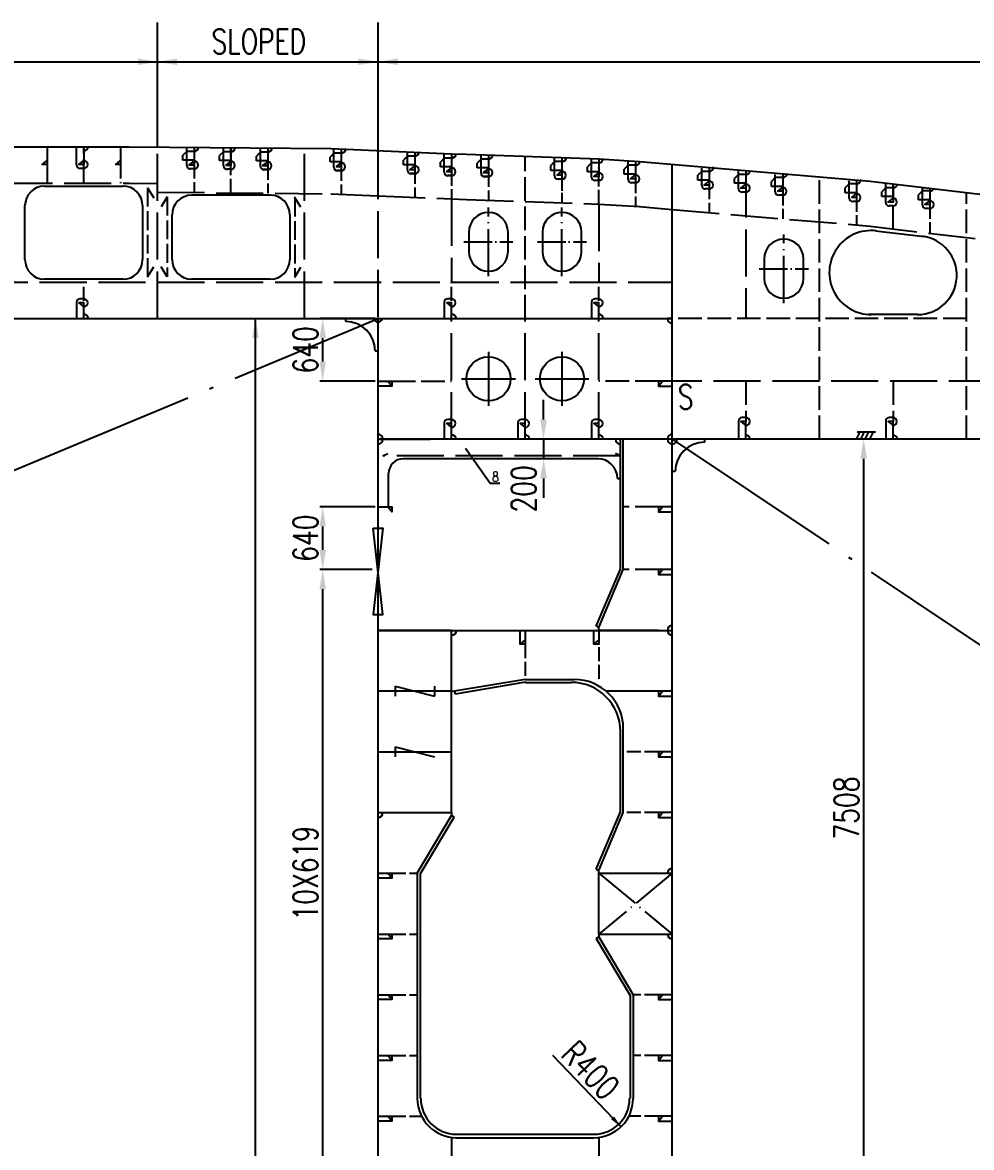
# Model space of a CAD drawing. Extents: x 444792 to 563892, y 548457 to 594763.
# Drawn here: x 519825 to 529500, y 573331 to 584798 of the extents above; entities that cross this region are included whole.
import ezdxf

# ---------------------------------------------------------------- set-up
doc = ezdxf.new("R2010")
doc.units = 0
doc.header["$LTSCALE"] = 40
doc.header["$MEASUREMENT"] = 0
doc.linetypes.add('ACAD_ISO02W100', pattern=[15, 12, -3])
doc.linetypes.add('ACAD_ISO04W100', pattern=[30.5, 24, -3, 0.5, -3])
doc.layers.get('0').update_dxf_attribs({"linetype": 'CONTINUOUS'})
doc.layers.get('DEFPOINTS').update_dxf_attribs({"linetype": 'CONTINUOUS'})
for name, color, linetype in [('01CONTINUOUS', 2, 'CONTINUOUS'), ('11', 7, 'CONTINUOUS'), ('C-CEN', 4, 'ACAD_ISO04W100'), ('C-CON', 4, 'CONTINUOUS'), ('C-DAS', 4, 'ACAD_ISO02W100'), ('Y-CON', 2, 'CONTINUOUS'), ('Y-DAS', 2, 'ACAD_ISO02W100')]:
    doc.layers.add(name, color=color, linetype=linetype)
doc.styles.add('ROMANS', font='romans.shx', dxfattribs={"width": 0.75, "height": 250, "bigfont": 'hzdx.shx'})
doc.dimstyles.new('DM-100', dxfattribs={"dimscale": 0, "dimtxt": 250, "dimasz": 200, "dimexe": 30, "dimexo": 30, "dimgap": 50, "dimtad": 1, "dimdec": 0, "dimzin": 0, "dimdsep": 46, "dimtxsty": 'ROMANS', "dimcen": 0, "dimclrd": 1, "dimclre": 1, "dimclrt": 1, "dimadec": 0, "dimazin": 0, "dimtfac": 1, "dimtdec": 0, "dimtmove": 0, "dimatfit": 3, "dimfxl": 1, "dimtolj": 1, "dimtzin": 0, "dimarcsym": 0})
doc.dimstyles.new('DM-50', dxfattribs={"dimscale": 50, "dimtxt": 1, "dimasz": 2.5, "dimexe": 1, "dimexo": 1, "dimgap": 1, "dimtad": 1, "dimdec": 0, "dimdsep": 46, "dimtxsty": 'ROMANS', "dimblk1": 'CLOSEDBLANK', "dimblk2": 'CLOSEDBLANK', "dimcen": 0, "dimclrd": 1, "dimclre": 1, "dimclrt": 1, "dimadec": 0, "dimazin": 0, "dimtfac": 1, "dimtdec": 0, "dimtmove": 0, "dimatfit": 3, "dimldrblk": 'CLOSEDBLANK', "dimfxl": 1, "dimtolj": 1, "dimarcsym": 0})

# ---------------------------------------------------------------- blocks, each defined once
blk = doc.blocks.new('*D71')
at = {"color": 1, "linetype": 'ByBlock', "transparency": 16777216}
for p, q in [((523390, 579221), (522856, 579221)), ((522886, 573231), (522886, 579021)), ((523420, 573031), (522856, 573031))]:
    blk.add_line(p, q, dxfattribs=at)
for points in [[(522853, 579021), (522919, 579021), (522886, 579221)], [(522853, 573231), (522919, 573231), (522886, 573031)]]:
    blk.add_solid(points, dxfattribs=at)
at = {"layer": 'DEFPOINTS', "color": 0, "linetype": 'ByBlock', "transparency": 16777216}
for p in [(522886, 579221), (523420, 579221), (523450, 573031)]:
    blk.add_point(p, dxfattribs=at)
at = {"color": 1, "linetype": 'ByBlock', "transparency": 16777216, "insert": (522711, 576126), "char_height": 250, "attachment_point": 5, "rotation": 90, "style": 'ROMANS'}
blk.add_mtext('\\A1;10X619', dxfattribs=at)
blk = doc.blocks.new('*D73')
at = {"color": 1, "linetype": 'ByBlock', "transparency": 16777216}
for p, q in [((523420, 581781), (522856, 581781)), ((522886, 581341), (522886, 581581)), ((523420, 581141), (522856, 581141))]:
    blk.add_line(p, q, dxfattribs=at)
for points in [[(522853, 581581), (522919, 581581), (522886, 581781)], [(522853, 581341), (522919, 581341), (522886, 581141)]]:
    blk.add_solid(points, dxfattribs=at)
at = {"layer": 'DEFPOINTS', "color": 0, "linetype": 'ByBlock', "transparency": 16777216}
for p in [(522886, 581781), (523450, 581781), (523450, 581141)]:
    blk.add_point(p, dxfattribs=at)
at = {"color": 1, "linetype": 'ByBlock', "transparency": 16777216, "insert": (522711, 581461), "char_height": 250, "attachment_point": 5, "rotation": 90, "style": 'ROMANS'}
blk.add_mtext('\\A1;640', dxfattribs=at)
blk = doc.blocks.new('*D72')
at = {"color": 1, "linetype": 'ByBlock', "transparency": 16777216}
for p, q in [((523420, 579861), (522856, 579861)), ((522886, 579421), (522886, 579661))]:
    blk.add_line(p, q, dxfattribs=at)
for points in [[(522853, 579661), (522919, 579661), (522886, 579861)], [(522853, 579421), (522919, 579421), (522886, 579221)]]:
    blk.add_solid(points, dxfattribs=at)
at = {"layer": 'DEFPOINTS', "color": 0, "linetype": 'ByBlock', "transparency": 16777216}
for p in [(522886, 579861), (523450, 579861), (523390, 579221)]:
    blk.add_point(p, dxfattribs=at)
at = {"color": 1, "linetype": 'ByBlock', "transparency": 16777216, "insert": (522711, 579541), "char_height": 250, "attachment_point": 5, "rotation": 90, "style": 'ROMANS'}
blk.add_mtext('\\A1;640', dxfattribs=at)
blk = doc.blocks.new('*D122')
at = {"color": 1, "linetype": 'ByBlock', "transparency": 16777216}
for p, q in [((525137, 580751), (525137, 580951)), ((525137, 580551), (525137, 580351)), ((525137, 580551), (525137, 580351)), ((525137, 580151), (525137, 579951))]:
    blk.add_line(p, q, dxfattribs=at)
for points in [[(525104, 580751), (525171, 580751), (525137, 580551)], [(525104, 580151), (525171, 580151), (525137, 580351)]]:
    blk.add_solid(points, dxfattribs=at)
at = {"layer": 'DEFPOINTS', "color": 0, "linetype": 'ByBlock', "transparency": 16777216}
for p in [(525137, 580551), (525137, 580351), (525137, 580351)]:
    blk.add_point(p, dxfattribs=at)
at = {"color": 1, "linetype": 'ByBlock', "transparency": 16777216, "insert": (524934, 580044), "char_height": 250, "attachment_point": 5, "rotation": 90, "style": 'ROMANS'}
blk.add_mtext('\\A1;200', dxfattribs=at)
blk = doc.blocks.new('*D241')
at = {"color": 1, "linetype": 'ByBlock', "transparency": 16777216}
blk.add_line((525228, 574272), (525927, 573542), dxfattribs=at)
blk.add_solid([(525856, 573647), (525826, 573618), (525927, 573542)], dxfattribs=at)
at = {"layer": 'DEFPOINTS', "color": 0, "linetype": 'ByBlock', "transparency": 16777216}
for p in [(525650, 573831), (525927, 573542)]:
    blk.add_point(p, dxfattribs=at)
at = {"color": 1, "linetype": 'ByBlock', "transparency": 16777216, "insert": (525617, 574118), "char_height": 250, "attachment_point": 5, "rotation": 313.7731, "style": 'ROMANS'}
blk.add_mtext('\\A1;R400', dxfattribs=at)
blk = doc.blocks.new('_CLOSEDBLANK')
at = {"color": 0, "linetype": 'ByBlock'}
for p, q in [((-1, 0.167), (0, 0)), ((-1, 0.167), (-1, -0.167)), ((0, 0), (-1, -0.167))]:
    blk.add_line(p, q, dxfattribs=at)

msp = doc.modelspace()

# ---------------------------------------------------------------- linework, layer by layer
for p, q in [((521200.3, 583530.7), (521200.3, 584797.7)), ((523450.3, 583460.6), (523450.3, 584797.7)), ((520450.3, 583310.7), (520410.3, 583310.7)), ((521575.3, 583305.9), (521535.3, 583305.9)), ((521575.3, 583304.6), (521535.3, 583304.6)), ((521950.3, 583302.4), (521910.3, 583302.4)), ((521950.3, 583301.1), (521910.3, 583301.1)), ((522325.3, 583298.9), (522285.3, 583298.9)), ((522325.3, 583297.6), (522285.3, 583297.6)), ((523075.3, 583288.5), (523035.3, 583288.5)), ((523075.3, 583287.2), (523035.3, 583287.2)), ((523825.3, 583257.4), (523785.3, 583257.4)), ((523825.3, 583256.1), (523785.3, 583256.1)), ((524200.3, 583237.7), (524160.3, 583237.7)), ((524200.3, 583236.4), (524160.3, 583236.4)), ((524575.3, 583227.5), (524535.3, 583227.5)), ((524575.3, 583226.2), (524535.3, 583226.2)), ((525325.3, 583201.3), (525285.3, 583201.3)), ((525325.3, 583200), (525285.3, 583200)), ((525700.3, 583186.9), (525660.3, 583186.9)), ((526075.3, 583163.3), (526035.3, 583163.3)), ((526825.3, 583100.7), (526785.3, 583100.7)), ((527200.3, 583068.9), (527160.3, 583068.9)), ((527575.3, 583037.2), (527535.3, 583037.2)), ((528328.8, 582973.2), (528288.8, 582973.2)), ((528700.3, 582927.7), (528660.3, 582927.7)), ((529075.3, 582901), (529035.3, 582901)), ((524375.3, 582661.9), (524375.3, 582461.9)), ((524775.3, 582461.9), (524775.3, 582661.9)), ((525125.3, 582661.8), (525125.3, 582461.8)), ((525525.3, 582461.8), (525525.3, 582661.8)), ((528522.5, 582675), (529017.4, 582616)), ((527387, 582388.4), (527387, 582188.4)), ((527787, 582188.4), (527787, 582388.4)), ((520450.3, 581980.7), (520410.3, 581980.7)), ((524200.3, 581980.7), (524160.3, 581980.7)), ((524200.3, 581980.7), (524160.3, 581980.7)), ((525700.3, 581980.7), (525660.3, 581980.7)), ((522200.3, 564280.7), (522200.3, 581780.7)), ((523120.3, 581750.7), (523120.3, 581780.7)), ((528950.3, 581820.7), (528450.3, 581820.7)), ((523420.3, 581450.7), (523450.3, 581450.7)), ((524575.3, 581440.7), (524575.3, 580890.7)), ((525325.3, 581440.7), (525325.3, 580890.7)), ((524300.3, 581165.7), (524850.3, 581165.7)), ((525050.3, 581165.7), (525600.3, 581165.7)), ((524200.3, 580750.7), (524160.3, 580750.7)), ((524200.3, 580750.7), (524160.3, 580750.7)), ((524950.3, 580750.7), (524910.3, 580750.7)), ((525700.3, 580750.7), (525660.3, 580750.7)), ((527200.3, 580770.7), (527160.3, 580770.7)), ((528700.3, 580770.7), (528660.3, 580770.7)), ((528361.6, 580626.1), (528324.2, 580550.7)), ((528335, 580626.1), (528520.5, 580626.1)), ((528404.9, 580626.1), (528367.5, 580550.7)), ((528451.5, 580626.1), (528414.1, 580550.7)), ((528499.4, 580626.1), (528462, 580550.7)), ((526780.3, 580520.7), (526780.3, 580550.7)), ((525690.3, 580350.7), (523708.2, 580350.7)), ((524592.4, 580100.2), (524340.5, 580457.2)), ((523558.2, 579872.7), (523558.2, 580200.7)), ((525890.3, 580150.7), (525920.3, 580150.7)), ((525920.3, 579885.7), (525920.3, 580120.7)), ((526480.3, 580220.7), (526450.3, 580220.7)), ((524693.4, 580100.2), (524592.4, 580100.2)), ((525700.3, 578631.7), (525672.6, 578643.2)), ((525700.3, 578601.7), (525700.3, 578631.7)), ((524200.3, 577982.7), (524230.3, 577982.7)), ((524235, 577953.1), (524235, 577982.7)), ((523848.1, 576125.7), (524200.3, 576714.7)), ((523878.1, 576117.4), (524226.1, 576699.3)), ((524200.3, 576714.7), (524226.1, 576699.3)), ((525674.5, 575461.4), (525700.3, 575476.7)), ((525674.5, 575461.4), (526020.3, 574879.5)), ((525700.3, 575476.7), (526050.3, 574887.7))]:
    msp.add_line(p, q)
at = {"color": 1, "linetype": 'ByBlock'}
for p, q in [((455200.3, 584397.5), (560839, 584397.5)), ((528400.5, 580350.7), (528400.5, 573230.7))]:
    msp.add_line(p, q, dxfattribs=at)
at = {"color": 7, "ltscale": 0.2}
for p, q in [((520375.3, 583345.7), (520375.3, 583522.6)), ((521500.3, 583483.9), (521460.3, 583443.9)), ((521500.3, 583483.9), (521460.3, 583443.9)), ((521460.3, 583394.3), (521460.3, 583443.9)), ((521460.3, 583394.3), (521460.3, 583443.9)), ((521500.3, 583339.6), (521500.3, 583524.6)), ((521500.3, 583340.9), (521500.3, 583524.6)), ((521575.3, 583483.9), (521500.3, 583483.9)), ((521575.3, 583483.9), (521500.3, 583483.9)), ((521875.3, 583480.4), (521835.3, 583440.4)), ((521875.3, 583480.4), (521835.3, 583440.4)), ((521835.3, 583390.9), (521835.3, 583440.4)), ((521835.3, 583390.9), (521835.3, 583440.4)), ((521875.3, 583336.1), (521875.3, 583521.1)), ((521875.3, 583337.4), (521875.3, 583521.1)), ((521950.3, 583480.4), (521875.3, 583480.4)), ((521950.3, 583480.4), (521875.3, 583480.4)), ((522250.3, 583476.9), (522210.3, 583436.9)), ((522250.3, 583476.9), (522210.3, 583436.9)), ((522250.3, 583332.6), (522250.3, 583517.6)), ((522250.3, 583333.9), (522250.3, 583517.6)), ((522325.3, 583476.9), (522250.3, 583476.9)), ((522325.3, 583476.9), (522250.3, 583476.9)), ((523000.3, 583466.5), (522960.3, 583426.5)), ((523000.3, 583466.5), (522960.3, 583426.5)), ((523000.3, 583322.2), (523000.3, 583507.2)), ((523000.3, 583323.5), (523000.3, 583507.2)), ((523075.3, 583466.5), (523000.3, 583466.5)), ((523075.3, 583466.5), (523000.3, 583466.5)), ((523750.3, 583291.1), (523750.3, 583476.1)), ((523750.3, 583292.4), (523750.3, 583476.1)), ((524125.3, 583272.7), (524125.3, 583456.4)), ((524125.3, 583271.4), (524125.3, 583456.4)), ((524500.3, 583261.2), (524500.3, 583446.2)), ((524500.3, 583262.5), (524500.3, 583446.2)), ((521575.3, 583394.3), (521460.3, 583394.3)), ((521575.3, 583394.3), (521460.3, 583394.3)), ((521950.3, 583390.9), (521835.3, 583390.9)), ((521950.3, 583390.9), (521835.3, 583390.9)), ((522210.3, 583387.4), (522210.3, 583436.9)), ((522210.3, 583387.4), (522210.3, 583436.9)), ((522325.3, 583387.4), (522210.3, 583387.4)), ((522325.3, 583387.4), (522210.3, 583387.4)), ((522960.3, 583377), (522960.3, 583426.5)), ((522960.3, 583377), (522960.3, 583426.5)), ((523075.3, 583377), (522960.3, 583377)), ((523075.3, 583377), (522960.3, 583377)), ((523750.3, 583435.5), (523710.3, 583395.5)), ((523750.3, 583435.5), (523710.3, 583395.5)), ((523710.3, 583345.9), (523710.3, 583395.5)), ((523710.3, 583345.9), (523710.3, 583395.5)), ((523825.3, 583345.9), (523710.3, 583345.9)), ((523825.3, 583345.9), (523710.3, 583345.9)), ((523825.3, 583435.5), (523750.3, 583435.5)), ((523825.3, 583435.5), (523750.3, 583435.5)), ((524125.3, 583415.7), (524085.3, 583375.7)), ((524125.3, 583415.7), (524085.3, 583375.7)), ((524085.3, 583326.2), (524085.3, 583375.7)), ((524085.3, 583326.2), (524085.3, 583375.7)), ((524200.3, 583326.2), (524085.3, 583326.2)), ((524200.3, 583326.2), (524085.3, 583326.2)), ((524200.3, 583415.7), (524125.3, 583415.7)), ((524200.3, 583415.7), (524125.3, 583415.7)), ((524500.3, 583405.5), (524460.3, 583365.5)), ((524500.3, 583405.5), (524460.3, 583365.5)), ((524460.3, 583316), (524460.3, 583365.5)), ((524460.3, 583316), (524460.3, 583365.5)), ((524575.3, 583405.5), (524500.3, 583405.5)), ((524575.3, 583405.5), (524500.3, 583405.5)), ((525250.3, 583379.3), (525210.3, 583339.3)), ((525250.3, 583379.3), (525210.3, 583339.3)), ((525210.3, 583289.8), (525210.3, 583339.3)), ((525210.3, 583289.8), (525210.3, 583339.3)), ((525250.3, 583235), (525250.3, 583420)), ((525250.3, 583236.3), (525250.3, 583420)), ((525325.3, 583379.3), (525250.3, 583379.3)), ((525325.3, 583379.3), (525250.3, 583379.3)), ((525625.3, 583366.2), (525585.3, 583326.2)), ((525585.3, 583276.7), (525585.3, 583326.2)), ((525625.3, 583221.9), (525625.3, 583409.5)), ((525700.3, 583366.2), (525625.3, 583366.2)), ((526000.3, 583342.6), (525960.3, 583302.6)), ((526000.3, 583198.3), (526000.3, 583385.9)), ((526075.3, 583342.6), (526000.3, 583342.6)), ((524575.3, 583316), (524460.3, 583316)), ((524575.3, 583316), (524460.3, 583316)), ((525325.3, 583289.8), (525210.3, 583289.8)), ((525325.3, 583289.8), (525210.3, 583289.8)), ((525700.3, 583276.7), (525585.3, 583276.7)), ((525960.3, 583253.1), (525960.3, 583302.6)), ((526075.3, 583253.1), (525960.3, 583253.1)), ((526750.3, 583280), (526710.3, 583240)), ((526710.3, 583190.5), (526710.3, 583240)), ((526750.3, 583135.7), (526750.3, 583312.6)), ((526825.3, 583280), (526750.3, 583280)), ((527125.3, 583248.2), (527085.3, 583208.2)), ((527125.3, 583103.9), (527125.3, 583280.8)), ((527200.3, 583248.2), (527125.3, 583248.2)), ((527500.3, 583216.5), (527460.3, 583176.5)), ((527500.3, 583072.2), (527500.3, 583249.1)), ((527575.3, 583216.5), (527500.3, 583216.5)), ((526825.3, 583190.5), (526710.3, 583190.5)), ((527085.3, 583158.7), (527085.3, 583208.2)), ((527200.3, 583158.7), (527085.3, 583158.7)), ((527460.3, 583126.9), (527460.3, 583176.5)), ((527575.3, 583126.9), (527460.3, 583126.9)), ((528253.8, 583152.5), (528213.8, 583112.5)), ((528213.8, 583063), (528213.8, 583112.5)), ((528253.8, 583008.2), (528253.8, 583185.1)), ((528328.8, 583152.5), (528253.8, 583152.5)), ((528625.3, 583113.3), (528585.3, 583073.3)), ((528625.3, 582962.7), (528625.3, 583166.2)), ((528700.3, 583113.3), (528625.3, 583113.3)), ((529000.3, 582936), (529000.3, 583112.9)), ((528328.8, 583063), (528213.8, 583063)), ((528585.3, 583023.8), (528585.3, 583073.3)), ((528700.3, 583023.8), (528585.3, 583023.8)), ((529000.3, 583080.3), (528960.3, 583040.3)), ((528960.3, 582990.7), (528960.3, 583040.3)), ((529075.3, 582990.7), (528960.3, 582990.7)), ((529075.3, 583080.3), (529000.3, 583080.3)), ((520375.3, 581945.7), (520375.3, 581780.7)), ((524125.3, 581945.7), (524125.3, 581780.7)), ((524125.3, 581945.7), (524125.3, 581780.7)), ((525625.3, 581945.7), (525625.3, 581780.7)), ((524125.3, 580715.7), (524125.3, 580550.7)), ((524125.3, 580715.7), (524125.3, 580550.7)), ((524875.3, 580715.7), (524875.3, 580550.7)), ((525625.3, 580715.7), (525625.3, 580550.7)), ((527125.3, 580735.7), (527125.3, 580550.7)), ((528625.3, 580735.7), (528625.3, 580550.7))]:
    msp.add_line(p, q, dxfattribs=at)
at = {"color": 0, "linetype": 'ByBlock'}
for p, q in [((521100.3, 583114), (521163, 583011.4)), ((521300.3, 583021), (521237.6, 582918.4)), ((522596, 583020.7), (522658.7, 582918.1)), ((521100.3, 582204), (521163, 582306.6)), ((521300.3, 582203.6), (521237.6, 582306.2)), ((522600.3, 582200.7), (522663, 582303.3))]:
    msp.add_line(p, q, dxfattribs=at)
msp.add_lwpolyline([(523400.3, 579643.7), (523500.3, 579643.7), (523400.3, 578763.7), (523500.3, 578763.7), (523400.3, 579643.7)])
for centre in [(524575.3, 581165.7), (525325.3, 581165.7)]:
    msp.add_circle(centre, 225)
at = {"color": 7, "ltscale": 0.2}
for centre, start, end in [((520450.3, 583535), 270, 0), ((521575.3, 583530.2), 270, 0), ((521575.3, 583528.9), 270, 0), ((521950.3, 583526.7), 270, 0), ((521950.3, 583525.4), 270, 0), ((522325.3, 583523.2), 270, 0), ((522325.3, 583521.9), 270, 0), ((523075.3, 583512.8), 270, 0), ((523075.3, 583511.5), 270, 0), ((523825.3, 583481.7), 270, 0), ((523825.3, 583480.4), 270, 0), ((524200.3, 583462), 270, 0), ((524200.3, 583460.7), 270, 0), ((524575.3, 583451.8), 270, 0), ((524575.3, 583450.5), 270, 0), ((525325.3, 583425.6), 270, 0), ((525325.3, 583424.3), 270, 0), ((525700.3, 583411.2), 270, 352.54971), ((526075.3, 583387.6), 270, 352.54971), ((526825.3, 583325), 270, 0), ((527200.3, 583293.2), 270, 0), ((527575.3, 583261.5), 270, 0), ((528328.8, 583197.5), 270, 0), ((528700.3, 583158.3), 270, 347.79321), ((529075.3, 583125.3), 270, 333.10083), ((520450.1, 581780.7), 360, 90), ((524200.1, 581780.7), 360, 90), ((524200.1, 581780.7), 360, 90), ((525700.1, 581780.7), 360, 90), ((524200.1, 580550.7), 360, 90), ((524200.1, 580550.7), 360, 90), ((524950.1, 580550.7), 360, 90), ((525700.1, 580550.7), 360, 90), ((527200.3, 580546.4), 360, 90), ((528700.3, 580546.4), 360, 90)]:
    msp.add_arc(centre, 45, start, end, dxfattribs=at)
for centre, radius, start, end in [((520410.3, 583345.7), 35, 180, 270), ((520450.3, 583350.7), 40, 270, 90), ((521535.3, 583340.9), 35, 180, 270), ((521535.3, 583339.6), 35, 180, 270), ((521575.3, 583345.9), 40, 270, 90), ((521575.3, 583344.6), 40, 270, 90), ((521910.3, 583337.4), 35, 180, 270), ((521910.3, 583336.1), 35, 180, 270), ((521950.3, 583342.4), 40, 270, 90), ((521950.3, 583341.1), 40, 270, 90), ((522285.3, 583333.9), 35, 180, 270), ((522285.3, 583332.6), 35, 180, 270), ((522325.3, 583338.9), 40, 270, 90), ((522325.3, 583337.6), 40, 270, 90), ((523075.3, 583328.5), 40, 270, 90), ((523075.3, 583327.2), 40, 270, 90), ((523825.3, 583297.4), 40, 270, 90), ((523825.3, 583296.1), 40, 270, 90), ((523035.3, 583323.5), 35, 180, 270), ((523035.3, 583322.2), 35, 180, 270), ((523785.3, 583292.4), 35, 180, 270), ((523785.3, 583291.1), 35, 180, 270), ((524160.3, 583272.7), 35, 180, 270), ((524160.3, 583271.4), 35, 180, 270), ((524200.3, 583277.7), 40, 270, 90), ((524200.3, 583276.4), 40, 270, 90), ((524535.3, 583262.5), 35, 180, 270), ((524535.3, 583261.2), 35, 180, 270), ((524575.3, 583267.5), 40, 270, 90), ((524575.3, 583266.2), 40, 270, 90), ((525285.3, 583236.3), 35, 180, 270), ((525285.3, 583235), 35, 180, 270), ((525325.3, 583241.3), 40, 270, 90), ((525325.3, 583240), 40, 270, 90), ((525660.3, 583221.9), 35, 180, 270), ((525700.3, 583226.9), 40, 270, 90), ((526075.3, 583203.3), 40, 270, 90), ((526035.3, 583198.3), 35, 180, 270), ((526785.3, 583135.7), 35, 180, 270), ((526825.3, 583140.7), 40, 270, 90), ((527160.3, 583103.9), 35, 180, 270), ((527200.3, 583108.9), 40, 270, 90), ((527575.3, 583077.2), 40, 270, 90), ((527535.3, 583072.2), 35, 180, 270), ((528288.8, 583008.2), 35, 180, 270), ((528328.8, 583013.2), 40, 270, 90), ((528700.3, 582967.7), 40, 270, 90), ((528660.3, 582962.7), 35, 180, 270), ((529035.3, 582936), 35, 180, 270), ((529075.3, 582941), 40, 270, 90), ((524575.3, 582661.9), 200, 0, 180), ((525325.3, 582661.8), 200, 0, 180), ((528478.6, 582249), 428.3, 83.1961, 269.99995), ((527587, 582388.4), 200, 0, 180), ((528950.1, 582220.9), 400.3, 270, 83.1961), ((524575.3, 582461.9), 200, 180, 0), ((525325.3, 582461.8), 200, 180, 0), ((527587, 582188.4), 200, 180, 0), ((520410.3, 581945.7), 35, 90, 180), ((520450.3, 581940.7), 40, 270, 90), ((524160.3, 581945.7), 35, 90, 180), ((524160.3, 581945.7), 35, 90, 180), ((524200.3, 581940.7), 40, 270, 90), ((524200.3, 581940.7), 40, 270, 90), ((525660.3, 581945.7), 35, 90, 180), ((525700.3, 581940.7), 40, 270, 90), ((523120.3, 581450.7), 300, 0, 90), ((524160.3, 580715.7), 35, 90, 180), ((524160.3, 580715.7), 35, 90, 180), ((524200.3, 580710.7), 40, 270, 90), ((524200.3, 580710.7), 40, 270, 90), ((524910.3, 580715.7), 35, 90, 180), ((524950.3, 580710.7), 40, 270, 90), ((525660.3, 580715.7), 35, 90, 180), ((525700.3, 580710.7), 40, 270, 90), ((527160.3, 580735.7), 35, 90, 180), ((527200.3, 580730.7), 40, 270, 90), ((528660.3, 580735.7), 35, 90, 180), ((528700.3, 580730.7), 40, 270, 90), ((526780.3, 580220.7), 300, 90, 180), ((523708.2, 580200.7), 150, 90, 180), ((525690.3, 580150.7), 200, 0, 90), ((523450.3, 576744.7), 50, 270, 360), ((526450.3, 576125.7), 50, 90, 180), ((526450.3, 575506.7), 50, 180, 270)]:
    msp.add_arc(centre, radius, start, end)
at = {"color": 1, "linetype": 'ByBlock'}
for points in [[(521000.3, 584430.8), (521000.3, 584364.1), (521200.3, 584397.5)], [(521000.3, 584430.8), (521000.3, 584364.1), (521200.3, 584397.5)], [(521400.3, 584430.8), (521400.3, 584364.1), (521200.3, 584397.5)], [(521400.3, 584430.8), (521400.3, 584364.1), (521200.3, 584397.5)], [(523250.3, 584430.8), (523250.3, 584364.1), (523450.3, 584397.5)], [(523650.3, 584430.8), (523650.3, 584364.1), (523450.3, 584397.5)], [(522167, 581580.7), (522233.7, 581580.7), (522200.3, 581780.7)], [(528367.1, 580350.7), (528433.8, 580350.7), (528400.5, 580550.7)]]:
    msp.add_solid(points, dxfattribs=at)
at = {"layer": '01CONTINUOUS'}
for p, q in [((463108.6, 583530.7), (520911.3, 583530.7)), ((520075.3, 583350.7), (520075.3, 583160.7)), ((526450.3, 571223.7), (526450.3, 583352.4)), ((454103.1, 581780.7), (526450.3, 581780.7)), ((523450.3, 578601.7), (523450.3, 581780.7)), ((523450.3, 580550.7), (523965.3, 580550.7)), ((526450.3, 580550.7), (523450.3, 580550.7)), ((523590.3, 580550.7), (523980.3, 580550.7)), ((539200.3, 580550.7), (526450.3, 580550.7)), ((523450.3, 564280.7), (523450.3, 578701.7)), ((523450.3, 578601.7), (526450.3, 578601.7)), ((526310.3, 578601.7), (525700.3, 578601.7)), ((526310.3, 578601.7), (525700.3, 578601.7)), ((524200.3, 577982.7), (523450.3, 577982.7)), ((523450.3, 577363.7), (524200.3, 577363.7)), ((525700.3, 576125.7), (526450.3, 576125.7)), ((525700.3, 576125.7), (526450.3, 576125.7)), ((525700.3, 575506.7), (525700.3, 576125.7)), ((525700.3, 575506.7), (526450.3, 575506.7)), ((524200.3, 573430.7), (524200.3, 573030.7)), ((525700.3, 573430.7), (525700.3, 573030.7))]:
    msp.add_line(p, q, dxfattribs=at)
for points in [[(480700.3, 583530.7), (515850.3, 583530.7), (517850.3, 583530.7), (520911.2, 583530.7), (522967.6, 583511.7), (524200.3, 583460.6), (524350.3, 583454.1), (525700.3, 583406.9), (526115.6, 583380.8), (528466.3, 583181.7), (530850.3, 582899.7), (532670.3, 582646.9), (534996.3, 582267.8), (537350.3, 581793.4), (538789.3, 581447.7), (540600.3, 580936.5), (542047.3, 580461.1), (543850.3, 579792.3), (546161.3, 578851.9), (546400.3, 578750.6)], [(523450.3, 576744.7), (524200.3, 576744.7), (524200.3, 578601.7), (523450.3, 578601.7)], [(523450.3, 576744.7), (524200.3, 576744.7), (524200.3, 578601.7), (523450.3, 578601.7)], [(523450.3, 576744.7), (524200.3, 576744.7), (524200.3, 578601.7), (523450.3, 578601.7)], [(525700.3, 578601.7), (525700.3, 578461.7), (525650.3, 578461.7), (525700.3, 578501.7)]]:
    msp.add_lwpolyline(points, dxfattribs=at)
at = {"layer": '11', "color": 7, "linetype": 'Continuous'}
for p, q in [((520050.3, 583130.7), (520850.3, 583130.7)), ((521547.7, 583040.7), (522346, 583040.7)), ((519850.3, 582380.7), (519850.3, 582930.7)), ((521050.3, 582930.7), (521050.3, 582380.7)), ((521350.3, 582380.7), (521350.3, 582838)), ((522550.3, 582838.5), (522550.3, 582380.7)), ((520850, 582180.7), (520045.5, 582180.7)), ((522347.1, 582180.7), (521547.7, 582180.7))]:
    msp.add_line(p, q, dxfattribs=at)
for centre, start, end in [((520050.3, 582930.7), 90, 180), ((520850.3, 582930.7), 360, 90), ((521550.3, 582838), 90, 180), ((522350.3, 582838.5), 360, 90), ((520050.3, 582380.7), 180, 270), ((520850.3, 582380.7), 270, 360), ((521550.3, 582380.7), 180, 270), ((522350.3, 582380.7), 270, 360)]:
    msp.add_arc(centre, 200, start, end, dxfattribs=at)
at = {"layer": 'C-CEN', "ltscale": 0.5}
for p, q in [((524575.3, 582211.9), (524575.3, 582911.9)), ((525325.3, 582211.8), (525325.3, 582911.8)), ((527587, 581938.4), (527587, 582638.4)), ((525700.3, 576125.7), (526450.3, 575506.7)), ((526450.3, 576125.7), (525700.3, 575506.7))]:
    msp.add_line(p, q, dxfattribs=at)
at = {"layer": 'C-CEN', "ltscale": 0.3}
for p, q in [((524325.3, 582561.9), (524825.3, 582561.9)), ((525075.3, 582561.8), (525575.3, 582561.8)), ((527337, 582288.4), (527837, 582288.4))]:
    msp.add_line(p, q, dxfattribs=at)
at = {"layer": 'C-CEN', "ltscale": 2}
for p, q in [((481450.3, 564280.7), (523450.3, 581780.7)), ((526450.3, 580550.7), (545200.3, 568002.7))]:
    msp.add_line(p, q, dxfattribs=at)
at = {"layer": 'C-CON'}
for p, q in [((523590.3, 581090.7), (523450.3, 581090.7)), ((526310.3, 581090.7), (526450.3, 581090.7)), ((525920.3, 579220.7), (525920.3, 580550.7)), ((525950.3, 579220.7), (525950.3, 580550.7)), ((526310.3, 579810.7), (526450.3, 579810.7)), ((525672.6, 578643.2), (525920.3, 579226.7)), ((525700.3, 578631.7), (525950.3, 579220.7)), ((525920.3, 579220.7), (525920.3, 579220.7)), ((526310.3, 579170.7), (526450.3, 579170.7)), ((525700.3, 578601.7), (525700.3, 578571.7)), ((524950.3, 578101.7), (524230.3, 577982.7)), ((524955, 578072.1), (524235, 577953.1)), ((524950.3, 578101.7), (525450.3, 578101.7)), ((524952.8, 578071.7), (525420.3, 578071.7)), ((523625.3, 578032.7), (523625.3, 577932.7)), ((523625.3, 578032.7), (524025.3, 577932.7)), ((524025.3, 578032.7), (524025.3, 577932.7)), ((526310.3, 577932.7), (526450.3, 577932.7)), ((525950.3, 576744.7), (525950.3, 577601.7)), ((525920.3, 576750.7), (525920.3, 577571.7)), ((523625.3, 577413.7), (523625.3, 577313.7)), ((523625.3, 577413.7), (524025.3, 577313.7)), ((526310.3, 577313.7), (526450.3, 577313.7)), ((524200.3, 576744.7), (524200.3, 576714.7)), ((525672.6, 576167.2), (525920.3, 576750.7)), ((525700.3, 576155.7), (525950.3, 576744.7)), ((526310.3, 576694.7), (526450.3, 576694.7)), ((523848.1, 576125.7), (523850.3, 573830.7)), ((523878.1, 576117.4), (523878.1, 573830.7)), ((525672.6, 576167.2), (525700.3, 576155.7)), ((525700.3, 576125.7), (525700.3, 576155.7)), ((523590.3, 576075.7), (523450.3, 576075.7)), ((523590.3, 575456.7), (523450.3, 575456.7)), ((525700.3, 575506.7), (525700.3, 575476.7)), ((526020.3, 574879.5), (526020.3, 573830.7)), ((523590.3, 574837.7), (523450.3, 574837.7)), ((526310.3, 574837.7), (526450.3, 574837.7)), ((523590.3, 574218.7), (523450.3, 574218.7)), ((526310.3, 574218.7), (526450.3, 574218.7)), ((523590.3, 573599.7), (523450.3, 573599.7)), ((526310.3, 573599.7), (526450.3, 573599.7)), ((524250.3, 573465.7), (525650.3, 573465.7)), ((524250.3, 573430.7), (525650.3, 573430.7))]:
    msp.add_line(p, q, dxfattribs=at)
msp.add_lwpolyline([(526050.3, 574887.7), (526050.3, 573830.7)], dxfattribs=at)
for centre, radius, start, end in [((523450.3, 581795.7), 50, 197.4576, 342.5424), ((526450.3, 581780.7), 50, 180, 270), ((523450.3, 580550.7), 50, 270, 90), ((523450.3, 580550.7), 50, 270, 90), ((526450.3, 580550.7), 50, 90, 0), ((525920.3, 580550.7), 50, 180, 270), ((526450.3, 578601.7), 50, 90, 270), ((524200.3, 578601.7), 50, 270, 0), ((525420.3, 577571.7), 500, 0, 90), ((525450.3, 577601.7), 500, 0, 90), ((524250.3, 573830.7), 400, 180, 270), ((524250.3, 573830.7), 365, 180, 270), ((525650.3, 573830.7), 365, 270, 0), ((525650.3, 573830.7), 400, 270, 0)]:
    msp.add_arc(centre, radius, start, end, dxfattribs=at)
at = {"layer": 'C-DAS'}
for p, q in [((527200.3, 583288.9), (527200.3, 581780.7)), ((524200.3, 583000.6), (524200.3, 582150.7)), ((525700.3, 582946.9), (525700.3, 582150.7)), ((455200.3, 582150.7), (526450.3, 582150.7)), ((524200.3, 580550.7), (524200.3, 581780.7)), ((524950.3, 580550.7), (524950.3, 581780.7)), ((525700.3, 580550.7), (525700.3, 581780.7)), ((536950.3, 581140.7), (526450.3, 581140.7)), ((523500.1, 580380.7), (523550.1, 580405.8)), ((525920.3, 580380.7), (523500.1, 580380.7)), ((525920.3, 580380.7), (525870.3, 580405.8)), ((525950.3, 579220.7), (525950.3, 579220.7)), ((524900.3, 578461.7), (524900.3, 578601.7)), ((525650.3, 578461.7), (525650.3, 578601.7))]:
    msp.add_line(p, q, dxfattribs=at)
at = {"layer": 'C-DAS', "ltscale": 0.4}
for p, q in [((521100.3, 583114), (521100.3, 582204)), ((521300.3, 583021), (521300.3, 582203.6)), ((522600.3, 583013.6), (522600.3, 582200.7))]:
    msp.add_line(p, q, dxfattribs=at)
at = {"layer": 'C-DAS'}
for points in [[(455200.3, 582677.8), (456889.2, 582873.4), (459074.2, 583046.5), (459350.3, 583063.5), (461599.6, 583148.9), (463108.7, 583160.7), (465850.3, 583160.7), (472350.3, 583160.7), (476450.3, 583160.7), (477700.3, 583160.7), (480700.3, 583160.7), (515850.3, 583160.7), (517850.3, 583160.7), (520911.2, 583160.7), (521200.3, 583158)], [(521200.3, 583068), (522967.6, 583051.7), (523450.3, 583031.7)], [(523450.3, 583031.7), (524200.3, 583000.6), (524350.3, 582994.1), (525700.3, 582946.9), (526115.6, 582920.8), (526450.3, 582892.4)], [(526450.3, 582892.4), (528466.3, 582721.7), (530850.3, 582439.7), (532670.3, 582186.9), (534996.3, 581807.8), (537350.3, 581333.4), (538789.3, 580987.7), (539950.3, 580660)]]:
    msp.add_lwpolyline(points, dxfattribs=at)
at = {"layer": 'Y-CON'}
msp.add_line((525325.3, 583246.2), (525325.3, 583080.8), dxfattribs=at)
for points in [[(520075.3, 583530.7), (520075.3, 583350.7), (520025.3, 583350.7), (520075.3, 583390.7)], [(520450.3, 583530.7), (520450.3, 583350.7), (520400.3, 583350.7), (520450.3, 583390.7)], [(520825.3, 583530.7), (520825.3, 583350.7), (520775.3, 583350.7), (520825.3, 583390.7)], [(521575.3, 583525.9), (521575.3, 583345.9), (521525.3, 583345.9), (521575.3, 583385.9)], [(521575.3, 583524.6), (521575.3, 583344.6), (521525.3, 583344.6), (521575.3, 583384.6)], [(521950.3, 583522.4), (521950.3, 583342.4), (521900.3, 583342.4), (521950.3, 583382.4)], [(521950.3, 583521.1), (521950.3, 583341.1), (521900.3, 583341.1), (521950.3, 583381.1)], [(522325.3, 583518.9), (522325.3, 583338.9), (522275.3, 583338.9), (522325.3, 583378.9)], [(522325.3, 583517.6), (522325.3, 583337.6), (522275.3, 583337.6), (522325.3, 583377.6)], [(523075.3, 583508.5), (523075.3, 583328.5), (523025.3, 583328.5), (523075.3, 583368.5)], [(523075.3, 583507.2), (523075.3, 583327.2), (523025.3, 583327.2), (523075.3, 583367.2)], [(523825.3, 583477.4), (523825.3, 583297.4), (523775.3, 583297.4), (523825.3, 583337.4)], [(523825.3, 583476.1), (523825.3, 583296.1), (523775.3, 583296.1), (523825.3, 583336.1)], [(524200.3, 583457.7), (524200.3, 583277.7), (524150.3, 583277.7), (524200.3, 583317.7)], [(524200.3, 583456.4), (524200.3, 583276.4), (524150.3, 583276.4), (524200.3, 583316.4)], [(524575.3, 583447.5), (524575.3, 583267.5), (524525.3, 583267.5), (524575.3, 583307.5)], [(524575.3, 583446.2), (524575.3, 583266.2), (524525.3, 583266.2), (524575.3, 583306.2)], [(525325.3, 583421.3), (525325.3, 583241.3), (525275.3, 583241.3), (525325.3, 583281.3)], [(525325.3, 583420), (525325.3, 583240), (525275.3, 583240), (525325.3, 583280)], [(525700.3, 583406.9), (525700.3, 583226.9), (525650.3, 583226.9), (525700.3, 583266.9)], [(526075.3, 583383.3), (526075.3, 583203.3), (526025.3, 583203.3), (526075.3, 583243.3)], [(526825.3, 583320.7), (526825.3, 583140.7), (526775.3, 583140.7), (526825.3, 583180.7)], [(527200.3, 583288.9), (527200.3, 583108.9), (527150.3, 583108.9), (527200.3, 583148.9)], [(527575.3, 583257.2), (527575.3, 583077.2), (527525.3, 583077.2), (527575.3, 583117.2)], [(528328.8, 583193.2), (528328.8, 583013.2), (528278.8, 583013.2), (528328.8, 583053.2)], [(528700.3, 583154), (528700.3, 582967.7), (528650.3, 582967.7), (528700.3, 583007.7)], [(529075.3, 583109.7), (529075.3, 582941), (529025.3, 582941), (529075.3, 582981)], [(520450.3, 581780.7), (520450.3, 581940.7), (520400.3, 581940.7), (520450.3, 581900.7)], [(524200.3, 581780.7), (524200.3, 581940.7), (524150.3, 581940.7), (524200.3, 581900.7)], [(524200.3, 581780.7), (524200.3, 581940.7), (524150.3, 581940.7), (524200.3, 581900.7)], [(525700.3, 581780.7), (525700.3, 581940.7), (525650.3, 581940.7), (525700.3, 581900.7)], [(523450.3, 581140.7), (523590.3, 581140.7), (523590.3, 581090.7), (523550.3, 581140.7)], [(526450.3, 581140.7), (526310.3, 581140.7), (526310.3, 581090.7), (526350.3, 581140.7)], [(524200.3, 580550.7), (524200.3, 580710.7), (524150.3, 580710.7), (524200.3, 580670.7)], [(524200.3, 580550.7), (524200.3, 580710.7), (524150.3, 580710.7), (524200.3, 580670.7)], [(524950.3, 580550.7), (524950.3, 580710.7), (524900.3, 580710.7), (524950.3, 580670.7)], [(525700.3, 580550.7), (525700.3, 580710.7), (525650.3, 580710.7), (525700.3, 580670.7)], [(527200.3, 580550.7), (527200.3, 580730.7), (527150.3, 580730.7), (527200.3, 580690.7)], [(528700.3, 580550.7), (528700.3, 580730.7), (528650.3, 580730.7), (528700.3, 580690.7)], [(523450.3, 579860.7), (523590.3, 579860.7), (523590.3, 579810.7), (523550.3, 579860.7)], [(526450.3, 579860.7), (526310.3, 579860.7), (526310.3, 579810.7), (526350.3, 579860.7)], [(526450.3, 579220.7), (526310.3, 579220.7), (526310.3, 579170.7), (526350.3, 579220.7)], [(524950.3, 578601.7), (524950.3, 578461.7), (524900.3, 578461.7), (524950.3, 578501.7)], [(525700.3, 578601.7), (525700.3, 578461.7), (525650.3, 578461.7), (525700.3, 578501.7)], [(526450.3, 577982.7), (526310.3, 577982.7), (526310.3, 577932.7), (526350.3, 577982.7)], [(526450.3, 577363.7), (526310.3, 577363.7), (526310.3, 577313.7), (526350.3, 577363.7)], [(526450.3, 576744.7), (526310.3, 576744.7), (526310.3, 576694.7), (526350.3, 576744.7)], [(523450.3, 576125.7), (523590.3, 576125.7), (523590.3, 576075.7), (523550.3, 576125.7)], [(523450.3, 575506.7), (523590.3, 575506.7), (523590.3, 575456.7), (523550.3, 575506.7)], [(523450.3, 574887.7), (523590.3, 574887.7), (523590.3, 574837.7), (523550.3, 574887.7)], [(526450.3, 574887.7), (526310.3, 574887.7), (526310.3, 574837.7), (526350.3, 574887.7)], [(523450.3, 574268.7), (523590.3, 574268.7), (523590.3, 574218.7), (523550.3, 574268.7)], [(526450.3, 574268.7), (526310.3, 574268.7), (526310.3, 574218.7), (526350.3, 574268.7)], [(523450.3, 573649.7), (523590.3, 573649.7), (523590.3, 573599.7), (523550.3, 573649.7)], [(526450.3, 573649.7), (526310.3, 573649.7), (526310.3, 573599.7), (526350.3, 573649.7)]]:
    msp.add_lwpolyline(points, dxfattribs=at)
at = {"layer": 'Y-DAS', "ltscale": 0.5}
for p, q in [((520450.3, 583160.7), (520450.3, 583528.9)), ((524950.3, 581780.7), (524950.3, 583433.1)), ((524950.3, 581780.7), (524950.3, 583433.1)), ((527950.3, 580550.7), (527950.3, 583225.4)), ((528700.3, 582694), (528700.3, 583154)), ((529450.3, 580550.7), (529450.3, 583065.3)), ((529450.3, 581780.7), (526400.3, 581780.7)), ((523590.3, 581140.7), (524200.3, 581140.7)), ((526310.3, 581140.7), (525700.3, 581140.7)), ((527200.3, 581140.7), (527200.3, 580730.7)), ((528700.3, 581140.7), (528700.3, 580730.7)), ((526310.3, 579860.7), (525950.3, 579860.7)), ((526310.3, 579220.7), (525950.3, 579220.7)), ((526310.3, 577982.7), (525774.1, 577982.7))]:
    msp.add_line(p, q, dxfattribs=at)
at = {"layer": 'Y-DAS'}
for p, q in [((521200.3, 581780.7), (521200.3, 583530.7)), ((522700.3, 581780.7), (522700.3, 583514.2)), ((523450.3, 581795.7), (523450.3, 583520.7))]:
    msp.add_line(p, q, dxfattribs=at)
at = {"layer": 'Y-DAS', "ltscale": 0.3}
for p, q in [((521950.3, 583061.1), (521950.3, 583521.1)), ((522325.3, 583517.6), (522325.3, 583057.6)), ((523075.3, 583507.2), (523075.3, 583047.2)), ((523825.3, 583476.1), (523825.3, 583016.1)), ((520825.3, 583350.7), (520825.3, 583160.7)), ((521575.3, 583350.7), (521575.3, 583064.6)), ((525325.3, 583420), (525325.3, 582960)), ((526075.3, 583383.3), (526075.3, 582923.3)), ((524200.3, 583277.7), (524200.3, 583000.6)), ((524575.3, 583266.2), (524575.3, 582986.2)), ((525700.3, 582946.9), (525700.3, 583320.7)), ((526825.3, 583140.7), (526825.3, 582860.7)), ((527200.3, 583108.9), (527200.3, 582828.9)), ((527575.3, 583077.2), (527575.3, 582797.2)), ((528328.8, 583013.2), (528328.8, 582733.3)), ((529075.3, 582941), (529075.3, 582649.7)), ((520450.3, 581780.7), (520450.3, 582150.7)), ((524200.3, 581780.7), (524200.3, 582150.7)), ((524200.3, 581780.7), (524200.3, 582150.7)), ((525700.2, 581780.7), (525700.2, 582150.7)), ((524950.3, 578461.7), (524950.3, 578101.7)), ((525700.3, 578431.7), (525700.3, 578071.7)), ((526310.3, 577982.7), (525950.3, 577982.7)), ((526310.3, 577363.7), (525950.3, 577363.7)), ((526310.3, 576744.7), (525950.3, 576744.7)), ((523590.3, 576125.7), (523848.1, 576125.7)), ((523590.3, 575506.7), (523848.7, 575506.7)), ((523590.3, 574887.7), (523849.3, 574887.7)), ((526310.3, 574887.7), (526050.3, 574887.7)), ((523590.3, 574268.7), (523849.9, 574268.7)), ((526310.3, 574268.7), (526050.3, 574268.7)), ((523590.3, 573649.7), (523893.6, 573649.7)), ((526310.3, 573649.7), (526007, 573649.7))]:
    msp.add_line(p, q, dxfattribs=at)

# ---------------------------------------------------------------- texts
at = {"color": 7, "style": 'ROMANS', "width": 0.75}
msp.add_text('SLOPED', height=250, dxfattribs=at).set_placement((521752.7, 584479.3))
at = {"style": 'ROMANS', "width": 0.75}
msp.add_text('8', height=100, dxfattribs=at).set_placement((524615.1, 580117.5))
at = {"insert": (526506, 580857.8), "char_height": 250, "width": 4189.533, "attachment_point": 7, "style": 'ROMANS'}
msp.add_mtext('S', dxfattribs=at)
at = {"color": 1, "linetype": 'ByBlock', "insert": (528225.5, 576790.7), "char_height": 250, "attachment_point": 5, "rotation": 90, "style": 'ROMANS'}
msp.add_mtext('\\A1;7508', dxfattribs=at)

# ---------------------------------------------------------------- dimensions: what is measured, and where the dimension line sits
for base, p1, p2, override, picture, middle in [((522885.9, 581780.7), (523450.3, 581140.7), (523450.3, 581780.7), {"dimscale": 1, "dimtmove": 1}, '*D73', (522710.9, 581460.7)), ((522885.9, 579860.7), (523390.3, 579220.7), (523450.3, 579860.7), {"dimscale": 1, "dimse1": 1, "dimtmove": 1}, '*D72', (522710.9, 579540.7))]:
    dim = msp.add_linear_dim(base=base, p1=p1, p2=p2, angle=90, dimstyle='DM-100', override=override)
    dim.commit()
    dim.dimension.update_dxf_attribs({"geometry": picture, "text_midpoint": middle})
dim = msp.add_linear_dim(base=(525137.5, 580350.7), p1=(525137.5, 580550.7), p2=(525137.5, 580350.7), angle=90, dimstyle='DM-100', override={"dimscale": 1, "dimtmove": 1})
dim.commit()
dim.dimension.update_dxf_attribs({"geometry": '*D122', "text_midpoint": (524934.1, 580044.2), "dimtype": 160})
dim = msp.add_radius_dim(center=(525650.3, 573830.7), mpoint=(525927, 573541.9), dimstyle='DM-50')
dim.commit()
dim.dimension.update_dxf_attribs({"geometry": '*D241', "text_midpoint": (525491, 573997), "dimtype": 164})
at = {"layer": 'C-CON'}
dim = msp.add_linear_dim(base=(522885.9, 579220.7), p1=(523450.3, 573030.7), p2=(523420.3, 579220.7), angle=90, text='10X619', dimstyle='DM-100', override={"dimscale": 1, "dimtmove": 1}, dxfattribs=at)
dim.commit()
dim.dimension.update_dxf_attribs({"geometry": '*D71', "text_midpoint": (522710.9, 576125.7)})

doc.saveas('drawing.dxf')
